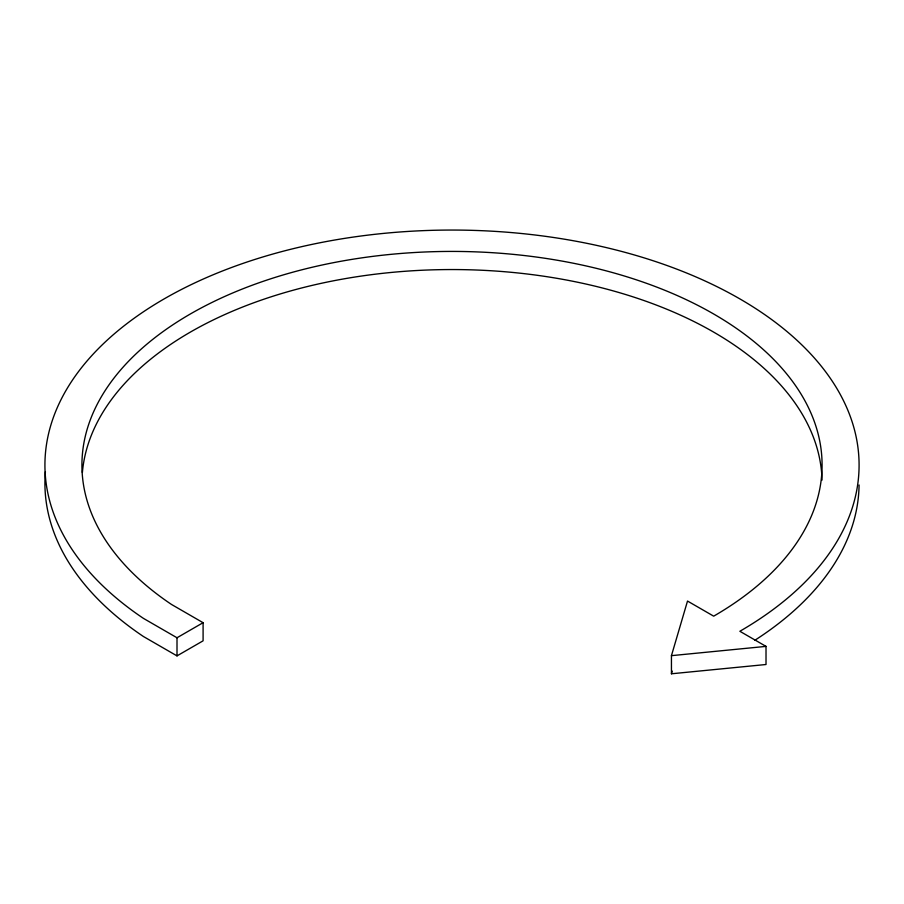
<?xml version="1.0" encoding="UTF-8"?>
<svg xmlns="http://www.w3.org/2000/svg" width="904" height="904" viewBox="0 0 904 904"><rect width="100%" height="100%" fill="white"/><g stroke="black" fill="none" stroke-linecap="round" stroke-linejoin="round"><path stroke-width="1.36" d="M203.095 622.698L177.003 637.761L143.442 618.381A407.082 235.029 0 0 1 178.856 290.817A407.082 235.029 0 0 1 746.941 303.089A407.082 235.029 0 0 1 739.856 631.274L766.016 646.383L766.016 664.508L671.446 673.785L671.446 655.66L687.515 601.058L713.685 616.166A370.075 213.66 0 0 0 720.126 317.812A370.075 213.66 0 0 0 203.682 306.659A370.075 213.66 0 0 0 171.489 604.448L203.095 622.698L203.095 640.823L177.003 655.886L143.442 636.518A407.082 235.029 0 0 1 45.403 471.73M671.446 673.785L672.226 671.118M671.446 655.66L766.016 646.383M177.003 637.761L177.003 655.886M82.388 472.453A370.075 213.66 0 0 1 458.622 269.584A370.075 213.66 0 0 1 822.041 480.092M859.071 484.985A407.082 235.029 0 0 1 754.637 640.405"/></g></svg>
